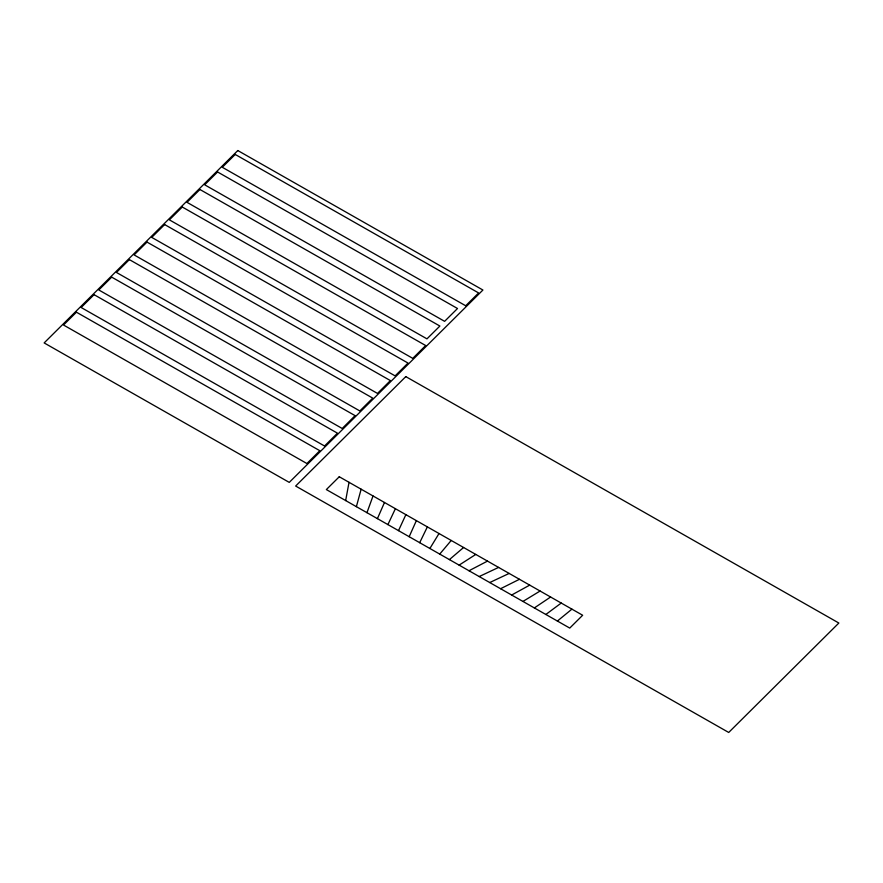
<?xml version="1.0" encoding="UTF-8"?>
<svg xmlns="http://www.w3.org/2000/svg" width="883" height="883" viewBox="0 0 883 883"><rect width="100%" height="100%" fill="white"/><g stroke="black" fill="none" stroke-linecap="round" stroke-linejoin="round"><path stroke-width="1.32" d="M345.661 500.573L349.028 482.306M356.379 506.665L361.136 489.204M366.953 512.681L373.023 495.97M377.416 518.641L384.48 502.482M409.171 536.709L416.368 520.628M398.509 530.639L405.871 514.657M387.902 524.601L395.385 508.696M419.69 542.692L427.361 526.886M429.878 548.486L439.017 533.52M439.734 554.094L451.213 540.462M449.414 559.612L463.586 547.493M557.383 621.047L571.919 609.149M545.849 614.48L561.224 603.056M534.347 607.934L550.606 597.018M459.116 565.12L475.771 554.436M522.935 601.444L540.087 591.025M511.665 595.021L529.712 585.12M469.005 570.749L487.493 561.102M500.573 588.718L519.447 579.292M479.204 576.555L498.597 567.416M489.734 582.548L509.16 573.431M237.803 150.54L44.15 342.924L289.26 482.394L482.913 290.021L237.803 150.54M76.424 312.196L63.51 325.021L306.909 463.531L319.812 450.705L76.424 312.196M94.062 294.668L81.148 307.505L324.547 446.003L337.461 433.178L94.062 294.668M111.711 277.141L98.797 289.966L342.196 428.476L355.109 415.65L111.711 277.141M129.359 259.613L116.446 272.45L359.845 410.948L372.747 398.123L129.359 259.613M147.008 242.085L134.095 254.911L377.483 393.421L390.396 380.595L147.008 242.085M164.646 224.558L151.733 237.395L395.131 375.893L408.034 363.068L164.646 224.558M182.295 207.03L169.381 219.856L412.769 358.355L425.683 345.54L182.295 207.03M199.933 189.503L187.019 202.339L426.964 338.862L439.877 326.037L199.933 189.503M217.582 171.975L204.668 184.801L444.613 321.335L457.515 308.509L217.582 171.975M235.22 154.448L222.306 167.284L465.705 305.772L478.619 292.946L235.22 154.448M405.794 376.611L295.65 486.036L728.707 732.46L838.85 623.034L405.794 376.611M339.271 476.754L326.357 489.579L569.756 628.078L582.659 615.252L339.271 476.754"/></g></svg>
